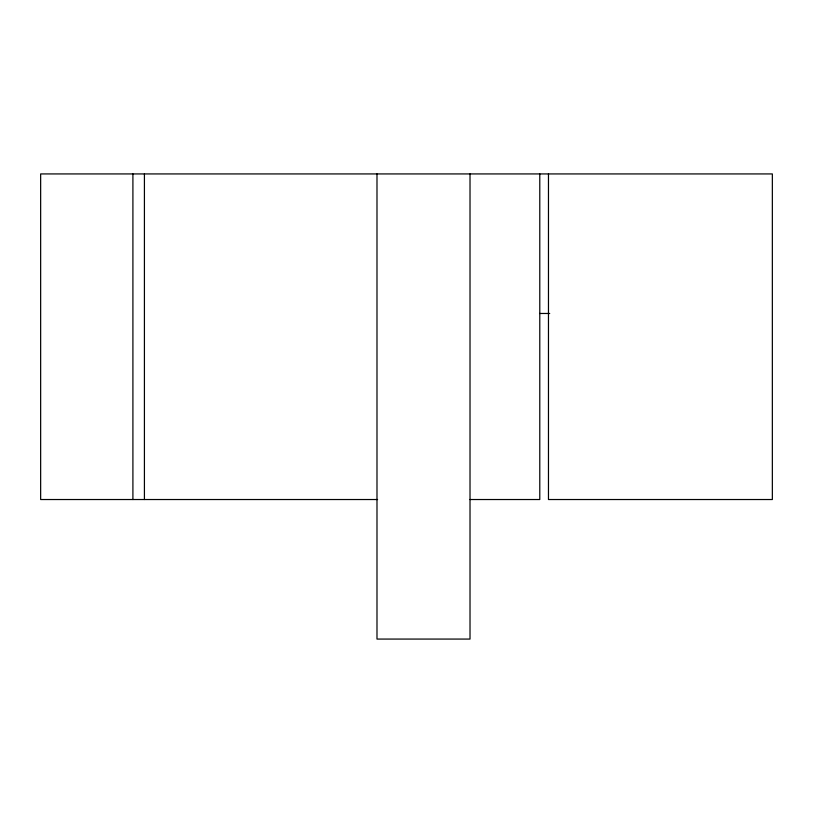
<?xml version="1.0" encoding="UTF-8"?>
<svg xmlns="http://www.w3.org/2000/svg" width="813" height="813" viewBox="0 0 813 813"><rect width="100%" height="100%" fill="white"/><g stroke="black" fill="none" stroke-linecap="round" stroke-linejoin="round"><path stroke-width="1.22" d="M539.588 313.472L549.71 313.472M377.588 499.528L40.65 499.528L40.65 173.931L772.35 173.931L772.35 499.528L548.47 499.528L548.47 173.931M469.975 499.528L539.781 499.528L539.781 173.931M470.016 173.931L470.016 639.069L376.988 639.069L376.988 173.931M144.419 173.931L144.419 499.528M132.905 173.931L132.905 499.528"/></g></svg>
